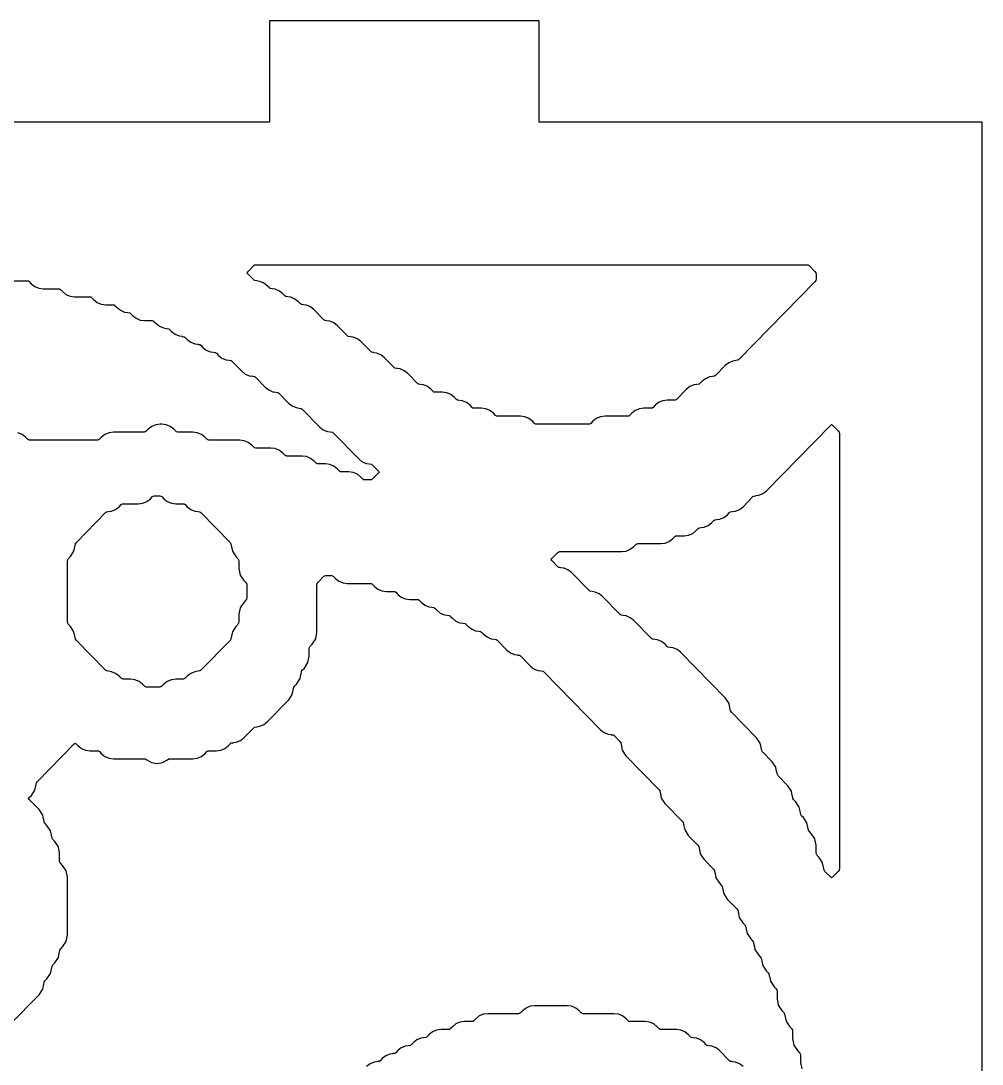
# Model space of a CAD drawing. Header units: millimetres. Extents: x 10 to 410, y 18 to 283.
# Drawn here: x 113.76 to 142.27, y 252.06 to 283 of the extents above; entities that cross this region are included whole.
import ezdxf

# ---------------------------------------------------------------- set-up
doc = ezdxf.new("R2010")
doc.units = ezdxf.units.MM
doc.layers.add('CUT', color=1, linetype='Continuous')

msp = doc.modelspace()

# ---------------------------------------------------------------- linework, layer by layer
at = {"layer": 'CUT'}
for points in [[(121.134, 157), (129.134, 157), (129.134, 160), (142.2679, 160), (142.2679, 280), (129.134, 280), (129.134, 283), (121.134, 283), (121.134, 280), (100.134, 280), (100.134, 283), (92.134, 283), (92.134, 280), (79, 280), (79, 160), (92.134, 160), (92.134, 157), (100.134, 157), (100.134, 160), (121.134, 160)], [(120.67, 275.74), (120.695, 275.7595), (120.7264, 275.7637), (137.0785, 275.7637), (137.11, 275.7595), (137.135, 275.74), (137.309, 275.5621), (137.3341, 275.5238), (137.343, 275.4789), (137.343, 275.3397), (137.3341, 275.2947), (137.309, 275.2564), (135.0537, 272.952), (135.0287, 272.9325), (134.9643, 272.9239), (134.9646, 272.9223), (134.8784, 272.9108), (134.7564, 272.8595), (134.6522, 272.778), (134.36, 272.4794), (134.335, 272.4599), (134.2706, 272.4513), (134.2708, 272.4497), (134.1846, 272.4382), (134.0627, 272.3869), (133.9584, 272.3054), (133.8975, 272.2432), (133.8725, 272.2236), (133.8081, 272.215), (133.8083, 272.2134), (133.7221, 272.2019), (133.6002, 272.1506), (133.4959, 272.0691), (133.2038, 271.7706), (133.1788, 271.751), (133.1473, 271.7468), (132.9283, 271.7468), (132.7972, 271.7293), (132.6752, 271.678), (132.571, 271.5966), (132.51, 271.5343), (132.485, 271.5147), (132.4536, 271.5105), (132.2346, 271.5105), (132.1034, 271.493), (131.9815, 271.4418), (131.8772, 271.3603), (131.8163, 271.298), (131.7913, 271.2785), (131.7598, 271.2743), (131.0783, 271.2743), (130.9472, 271.2568), (130.8252, 271.2055), (130.721, 271.124), (130.66, 271.0617), (130.635, 271.0422), (130.6036, 271.038), (129.0513, 271.038), (129.0198, 271.0422), (128.9948, 271.0617), (128.9339, 271.124), (128.8297, 271.2055), (128.7077, 271.2568), (128.5766, 271.2743), (127.8951, 271.2743), (127.8636, 271.2785), (127.8386, 271.298), (127.7777, 271.3603), (127.6734, 271.4418), (127.5515, 271.493), (127.4203, 271.5105), (127.2013, 271.5105), (127.1699, 271.5147), (127.1449, 271.5343), (127.0839, 271.5966), (126.9797, 271.678), (126.8577, 271.7293), (126.7716, 271.7408), (126.7718, 271.7424), (126.7074, 271.751), (126.6824, 271.7706), (126.6214, 271.8328), (126.5172, 271.9143), (126.3952, 271.9656), (126.2641, 271.9831), (126.0451, 271.9831), (126.0136, 271.9873), (125.9886, 272.0069), (125.9277, 272.0691), (125.8235, 272.1506), (125.7015, 272.2019), (125.6153, 272.2134), (125.6155, 272.215), (125.5511, 272.2236), (125.5261, 272.2432), (125.234, 272.5417), (125.1297, 272.6232), (125.0078, 272.6745), (124.9216, 272.686), (124.9218, 272.6876), (124.8574, 272.6962), (124.8324, 272.7157), (124.5402, 273.0143), (124.436, 273.0958), (124.314, 273.1471), (124.2278, 273.1586), (124.2281, 273.1602), (124.1637, 273.1688), (124.1387, 273.1883), (123.8465, 273.4869), (123.7422, 273.5683), (123.6203, 273.6196), (123.5341, 273.6311), (123.5343, 273.6327), (123.4699, 273.6413), (123.4449, 273.6609), (123.1527, 273.9594), (123.0485, 274.0409), (122.9265, 274.0922), (122.8404, 274.1037), (122.8406, 274.1053), (122.7762, 274.1139), (122.7512, 274.1334), (122.459, 274.432), (122.3548, 274.5135), (122.2328, 274.5648), (122.1466, 274.5763), (122.1468, 274.5779), (122.0824, 274.5865), (122.0574, 274.606), (121.9965, 274.6683), (121.8923, 274.7498), (121.7703, 274.8011), (121.6841, 274.8126), (121.6843, 274.8142), (121.62, 274.8228), (121.595, 274.8423), (121.534, 274.9046), (121.4298, 274.9861), (121.3078, 275.0373), (121.2216, 275.0489), (121.2219, 275.0505), (121.1575, 275.0591), (121.1325, 275.0786), (121.0715, 275.1409), (120.9673, 275.2223), (120.8453, 275.2736), (120.7591, 275.2851), (120.7594, 275.2867), (120.695, 275.2953), (120.67, 275.3149), (120.4891, 275.4997), (120.4693, 275.5274), (120.4891, 275.5552)], [(129.6886, 267.2336), (129.7136, 267.2532), (129.745, 267.2574), (131.5828, 267.2574), (131.7139, 267.2749), (131.8359, 267.3262), (131.9401, 267.4077), (132.0011, 267.4699), (132.0261, 267.4895), (132.0575, 267.4937), (132.739, 267.4937), (132.8701, 267.5112), (132.9921, 267.5625), (133.0963, 267.6439), (133.1573, 267.7062), (133.1823, 267.7258), (133.2137, 267.73), (133.4327, 267.73), (133.5639, 267.7475), (133.6859, 267.7988), (133.7901, 267.8802), (133.851, 267.9425), (133.876, 267.962), (133.9404, 267.9706), (133.9402, 267.9722), (134.0264, 267.9837), (134.1483, 268.035), (134.2526, 268.1165), (134.3135, 268.1788), (134.3385, 268.1983), (134.4029, 268.2069), (134.4027, 268.2085), (134.4889, 268.22), (134.6108, 268.2713), (134.7151, 268.3528), (134.776, 268.4151), (134.801, 268.4346), (134.8654, 268.4432), (134.8652, 268.4448), (134.9514, 268.4563), (135.0733, 268.5076), (135.1776, 268.5891), (135.4698, 268.8876), (135.4948, 268.9072), (135.5591, 268.9158), (135.5589, 268.9174), (135.6451, 268.9289), (135.7671, 268.9802), (135.8713, 269.0617), (137.7776, 271.0095), (137.8055, 271.0301), (137.8334, 271.0095), (138.0027, 270.8364), (138.0279, 270.7981), (138.0367, 270.7531), (138.0367, 257.8545), (138.0279, 257.8095), (138.0027, 257.7712), (137.8334, 257.5981), (137.8055, 257.5775), (137.7776, 257.5981), (137.6082, 257.7712), (137.583, 257.8095), (137.5649, 257.9021), (137.5618, 257.9015), (137.5372, 258.0271), (137.4316, 258.188), (137.3769, 258.2438), (137.3518, 258.2821), (137.343, 258.327), (137.343, 258.5471), (137.3059, 258.7359), (137.2003, 258.8968), (137.1457, 258.9526), (137.1205, 258.9909), (137.1024, 259.0836), (137.0993, 259.083), (137.0747, 259.2085), (136.9691, 259.3694), (136.9144, 259.4252), (136.8893, 259.4635), (136.8711, 259.5561), (136.8681, 259.5555), (136.8434, 259.6811), (136.7378, 259.842), (136.6832, 259.8978), (136.658, 259.9361), (136.6399, 260.0287), (136.6368, 260.0281), (136.6122, 260.1537), (136.5066, 260.3145), (136.2207, 260.6066), (136.1955, 260.6449), (136.1774, 260.7376), (136.1743, 260.737), (136.1497, 260.8625), (136.0441, 261.0234), (135.7582, 261.3155), (135.7331, 261.3538), (135.7149, 261.4464), (135.7118, 261.4458), (135.6872, 261.5714), (135.5816, 261.7323), (134.8332, 262.4969), (134.8081, 262.5352), (134.7899, 262.6279), (134.7868, 262.6273), (134.7622, 262.7528), (134.6566, 262.9137), (133.3276, 264.2717), (133.2234, 264.3531), (133.1014, 264.4044), (133.0152, 264.4159), (133.0154, 264.4175), (132.951, 264.4261), (132.926, 264.4457), (132.8651, 264.5079), (132.7609, 264.5894), (132.6389, 264.6407), (132.5527, 264.6522), (132.5529, 264.6538), (132.4885, 264.6624), (132.4635, 264.682), (131.9401, 265.2168), (131.8359, 265.2983), (131.7139, 265.3496), (131.6277, 265.3611), (131.628, 265.3627), (131.5636, 265.3713), (131.5386, 265.3908), (131.0151, 265.9257), (130.9109, 266.0072), (130.7889, 266.0584), (130.7027, 266.0699), (130.703, 266.0716), (130.6386, 266.0801), (130.6136, 266.0997), (130.0901, 266.6345), (129.9859, 266.716), (129.8639, 266.7673), (129.7778, 266.7788), (129.778, 266.7804), (129.7136, 266.789), (129.6886, 266.8086), (129.5077, 266.9934), (129.4879, 267.0211), (129.5077, 267.0488)], [(115.3833, 267.4901), (115.4085, 267.5284), (116.2763, 268.4151), (116.3013, 268.4346), (116.3657, 268.4432), (116.3655, 268.4448), (116.4516, 268.4563), (116.5736, 268.5076), (116.6778, 268.5891), (116.7388, 268.6514), (116.7638, 268.6709), (116.7952, 268.6751), (117.2455, 268.6751), (117.3766, 268.6926), (117.4986, 268.7439), (117.6028, 268.8254), (117.6638, 268.8876), (117.6888, 268.9072), (117.7202, 268.9114), (117.885, 268.9114), (117.9165, 268.9072), (117.9415, 268.8876), (118.0024, 268.8254), (118.1067, 268.7439), (118.2286, 268.6926), (118.3598, 268.6751), (118.5788, 268.6751), (118.6102, 268.6709), (118.6352, 268.6514), (118.6962, 268.5891), (118.8004, 268.5076), (118.9224, 268.4563), (119.0085, 268.4448), (119.0083, 268.4432), (119.0727, 268.4346), (119.0977, 268.4151), (119.9655, 267.5284), (119.9906, 267.4901), (120.0088, 267.3974), (120.0119, 267.398), (120.0365, 267.2725), (120.1421, 267.1116), (120.1967, 267.0558), (120.2219, 267.0175), (120.2307, 266.9725), (120.2307, 266.7525), (120.2677, 266.5636), (120.3734, 266.4028), (120.428, 266.3469), (120.4531, 266.3086), (120.462, 266.2637), (120.462, 265.8882), (120.4531, 265.8433), (120.428, 265.805), (120.3734, 265.7491), (120.2677, 265.5883), (120.2307, 265.3994), (120.2307, 265.1794), (120.2219, 265.1344), (120.1967, 265.0961), (120.1421, 265.0403), (120.0365, 264.8794), (120.0119, 264.7538), (120.0088, 264.7545), (119.9906, 264.6618), (119.9655, 264.6235), (119.0977, 263.7368), (119.0727, 263.7173), (119.0083, 263.7087), (119.0085, 263.7071), (118.9224, 263.6956), (118.8004, 263.6443), (118.6962, 263.5628), (118.6352, 263.5005), (118.6102, 263.481), (118.5788, 263.4768), (118.3598, 263.4768), (118.2286, 263.4593), (118.1067, 263.408), (118.0024, 263.3265), (117.9415, 263.2643), (117.9165, 263.2447), (117.885, 263.2405), (117.489, 263.2405), (117.4575, 263.2447), (117.4325, 263.2643), (117.3716, 263.3265), (117.2673, 263.408), (117.1454, 263.4593), (117.0142, 263.4768), (116.7952, 263.4768), (116.7638, 263.481), (116.7388, 263.5005), (116.6778, 263.5628), (116.5736, 263.6443), (116.4516, 263.6956), (116.3655, 263.7071), (116.3657, 263.7087), (116.3013, 263.7173), (116.2763, 263.7368), (115.4085, 264.6235), (115.3833, 264.6618), (115.3652, 264.7545), (115.3621, 264.7538), (115.3375, 264.8794), (115.2319, 265.0403), (115.1773, 265.0961), (115.1521, 265.1344), (115.1433, 265.1794), (115.1433, 266.9725), (115.1521, 267.0175), (115.1773, 267.0558), (115.2319, 267.1116), (115.3375, 267.2725), (115.3621, 267.398), (115.3652, 267.3974)]]:
    msp.add_lwpolyline(points, close=True, dxfattribs=at)
for points in [[(112.5786, 275.2911), (113.9538, 275.2911), (113.9853, 275.2869), (114.0103, 275.2674), (114.0712, 275.2051), (114.1755, 275.1236), (114.2974, 275.0724), (114.4286, 275.0549), (114.8788, 275.0549), (114.9103, 275.0507), (114.9353, 275.0311), (114.9962, 274.9688), (115.1005, 274.8874), (115.2224, 274.8361), (115.3536, 274.8186), (115.8038, 274.8186), (115.8353, 274.8144), (115.8603, 274.7948), (115.9212, 274.7326), (116.0254, 274.6511), (116.1474, 274.5998), (116.2785, 274.5823), (116.4975, 274.5823), (116.529, 274.5781), (116.554, 274.5585), (116.6149, 274.4963), (116.7192, 274.4148), (116.8411, 274.3635), (116.9273, 274.352), (116.9271, 274.3504), (116.9915, 274.3418), (117.0165, 274.3222), (117.0774, 274.26), (117.1817, 274.1785), (117.3036, 274.1272), (117.4348, 274.1097), (117.6538, 274.1097), (117.6852, 274.1055), (117.7102, 274.086), (117.7712, 274.0237), (117.8754, 273.9422), (117.9974, 273.8909), (118.0836, 273.8794), (118.0833, 273.8778), (118.1477, 273.8692), (118.1727, 273.8497), (118.2337, 273.7874), (118.3379, 273.7059), (118.4599, 273.6546), (118.546, 273.6431), (118.5458, 273.6415), (118.6102, 273.6329), (118.6352, 273.6134), (118.6962, 273.5511), (118.8004, 273.4696), (118.9224, 273.4183), (119.0085, 273.4068), (119.0083, 273.4052), (119.0727, 273.3966), (119.0977, 273.3771), (119.1587, 273.3148), (119.2629, 273.2334), (119.3849, 273.1821), (119.471, 273.1706), (119.4708, 273.169), (119.5352, 273.1604), (119.5602, 273.1408), (119.6211, 273.0785), (119.7254, 272.9971), (119.8473, 272.9458), (119.9335, 272.9343), (119.9333, 272.9327), (119.9977, 272.9241), (120.0227, 272.9045), (120.3149, 272.606), (120.4191, 272.5245), (120.5411, 272.4732), (120.6273, 272.4617), (120.6271, 272.4601), (120.6914, 272.4515), (120.7164, 272.432), (121.0086, 272.1334), (121.1129, 272.0519), (121.2348, 272.0006), (121.321, 271.9891), (121.3208, 271.9875), (121.3852, 271.9789), (121.4102, 271.9594), (121.7024, 271.6608), (121.8066, 271.5793), (121.9286, 271.5281), (122.0147, 271.5166), (122.0145, 271.5149), (122.0789, 271.5063), (122.1039, 271.4868), (122.6274, 270.952), (122.7316, 270.8705), (122.8536, 270.8192), (122.9397, 270.8077), (122.9395, 270.8061), (123.0039, 270.7975), (123.0289, 270.7779), (123.7836, 270.0068), (123.8878, 269.9253), (124.0098, 269.874), (124.096, 269.8625), (124.0957, 269.8609), (124.1601, 269.8523), (124.1851, 269.8328), (124.366, 269.648), (124.3858, 269.6203), (124.366, 269.5925), (124.1851, 269.4077), (124.1601, 269.3882), (124.1287, 269.384), (123.9639, 269.384), (123.9324, 269.3882), (123.9074, 269.4077), (123.8465, 269.47), (123.7422, 269.5515), (123.6203, 269.6027), (123.4891, 269.6203), (123.2701, 269.6203), (123.2387, 269.6245), (123.2137, 269.644), (123.1527, 269.7063), (123.0485, 269.7877), (122.9265, 269.839), (122.7954, 269.8565), (122.5764, 269.8565), (122.5449, 269.8607), (122.5199, 269.8803), (122.459, 269.9425), (122.3548, 270.024), (122.2328, 270.0753), (122.1017, 270.0928), (121.6514, 270.0928), (121.62, 270.097), (121.595, 270.1166), (121.534, 270.1788), (121.4298, 270.2603), (121.3078, 270.3116), (121.1767, 270.3291), (120.7264, 270.3291), (120.695, 270.3333), (120.67, 270.3529), (120.609, 270.4151), (120.5048, 270.4966), (120.3828, 270.5479), (120.2517, 270.5654), (119.3389, 270.5654), (119.3075, 270.5696), (119.2825, 270.5891), (119.2216, 270.6514), (119.1173, 270.7329), (118.9954, 270.7842), (118.8642, 270.8017), (118.414, 270.8017), (118.3825, 270.8059), (118.3575, 270.8254), (118.2966, 270.8877), (118.1923, 270.9692), (118.0704, 271.0205), (117.9392, 271.038), (117.8973, 271.038), (117.7661, 271.0205), (117.6442, 270.9692), (117.5399, 270.8877), (117.479, 270.8254), (117.454, 270.8059), (117.4225, 270.8017), (116.5098, 270.8017), (116.3786, 270.7842), (116.2567, 270.7329), (116.1524, 270.6514), (116.0915, 270.5891), (116.0665, 270.5696), (116.035, 270.5654), (114.0203, 270.5654), (113.9888, 270.5696), (113.9638, 270.5891), (113.9029, 270.6514), (113.7986, 270.7329), (113.6767, 270.7842)], [(113.4404, 253.2304), (114.3069, 254.1158), (114.4125, 254.2767), (114.4371, 254.4023), (114.4402, 254.4017), (114.4584, 254.4943), (114.4835, 254.5326), (114.5381, 254.5884), (114.6438, 254.7493), (114.6684, 254.8748), (114.6714, 254.8742), (114.6896, 254.9669), (114.7148, 255.0052), (114.7694, 255.061), (114.875, 255.2219), (114.8996, 255.3474), (114.9027, 255.3468), (114.9209, 255.4394), (114.946, 255.4777), (115.0006, 255.5336), (115.1062, 255.6944), (115.1433, 255.8833), (115.1433, 257.602), (115.1062, 257.7908), (115.0006, 257.9517), (114.946, 258.0075), (114.9209, 258.0458), (114.912, 258.0908), (114.912, 258.3108), (114.875, 258.4997), (114.7694, 258.6605), (114.7148, 258.7163), (114.6896, 258.7547), (114.6714, 258.8473), (114.6684, 258.8467), (114.6438, 258.9722), (114.5381, 259.1331), (114.4835, 259.1889), (114.4584, 259.2272), (114.4402, 259.3199), (114.4371, 259.3193), (114.4125, 259.4448), (114.3069, 259.6057), (114.0142, 259.9048), (113.9944, 259.9325), (114.0142, 259.9602), (114.0756, 260.023), (114.1813, 260.1839), (114.2059, 260.3094), (114.209, 260.3088), (114.2271, 260.4015), (114.2523, 260.4398), (115.3466, 261.558), (115.3745, 261.5786), (115.4024, 261.558), (115.4587, 261.5005), (115.5629, 261.419), (115.6849, 261.3677), (115.816, 261.3502), (116.035, 261.3502), (116.0665, 261.346), (116.0915, 261.3265), (116.1524, 261.2642), (116.2567, 261.1827), (116.3786, 261.1314), (116.5098, 261.1139), (117.4225, 261.1139), (117.454, 261.1097), (117.4947, 261.0779), (117.6398, 260.9991), (117.8026, 260.9718), (117.9655, 260.9991), (118.1106, 261.0779), (118.1513, 261.1097), (118.1827, 261.1139), (118.8642, 261.1139), (118.9954, 261.1314), (119.1173, 261.1827), (119.2216, 261.2642), (119.2825, 261.3265), (119.3075, 261.346), (119.3389, 261.3502), (119.5579, 261.3502), (119.6891, 261.3677), (119.8111, 261.419), (119.9153, 261.5005), (119.9762, 261.5628), (120.0012, 261.5823), (120.0656, 261.5909), (120.0654, 261.5925), (120.1516, 261.604), (120.2735, 261.6553), (120.3778, 261.7368), (120.67, 262.0353), (120.695, 262.0549), (120.7594, 262.0635), (120.7591, 262.0651), (120.8453, 262.0766), (120.9673, 262.1279), (121.0715, 262.2094), (121.7068, 262.8585), (121.8124, 263.0193), (121.837, 263.1449), (121.8401, 263.1443), (121.8583, 263.2369), (121.8834, 263.2752), (121.938, 263.331), (122.0436, 263.4919), (122.0683, 263.6175), (122.0713, 263.6169), (122.0895, 263.7095), (122.1147, 263.7478), (122.1693, 263.8036), (122.2749, 263.9645), (122.3119, 264.1533), (122.3119, 264.3734), (122.3207, 264.4183), (122.3459, 264.4567), (122.4005, 264.5125), (122.5061, 264.6733), (122.5432, 264.8622), (122.5432, 266.2637), (122.552, 266.3086), (122.5771, 266.3469), (122.7512, 266.5248), (122.7762, 266.5443), (122.8076, 266.5485), (122.9724, 266.5485), (123.0039, 266.5443), (123.0289, 266.5248), (123.0898, 266.4625), (123.1941, 266.381), (123.316, 266.3297), (123.4472, 266.3122), (124.1287, 266.3122), (124.1601, 266.308), (124.1851, 266.2885), (124.2461, 266.2262), (124.3503, 266.1447), (124.4723, 266.0935), (124.6034, 266.0759), (124.8224, 266.0759), (124.8539, 266.0718), (124.8789, 266.0522), (124.9398, 265.9899), (125.0441, 265.9085), (125.166, 265.8572), (125.2972, 265.8397), (125.5162, 265.8397), (125.5476, 265.8355), (125.5726, 265.8159), (125.6336, 265.7537), (125.7378, 265.6722), (125.8598, 265.6209), (125.9459, 265.6094), (125.9457, 265.6078), (126.0101, 265.5992), (126.0351, 265.5796), (126.0961, 265.5174), (126.2003, 265.4359), (126.3223, 265.3846), (126.4084, 265.3731), (126.4082, 265.3715), (126.4726, 265.3629), (126.4976, 265.3433), (126.5585, 265.2811), (126.6628, 265.1996), (126.7847, 265.1483), (126.8709, 265.1368), (126.8707, 265.1352), (126.9351, 265.1266), (126.9601, 265.1071), (127.021, 265.0448), (127.1253, 264.9633), (127.2472, 264.912), (127.3334, 264.9005), (127.3332, 264.8989), (127.3976, 264.8903), (127.4226, 264.8708), (127.4835, 264.8085), (127.5878, 264.727), (127.7097, 264.6757), (127.7959, 264.6642), (127.7957, 264.6626), (127.8601, 264.654), (127.8851, 264.6345), (128.1773, 264.3359), (128.2815, 264.2544), (128.4035, 264.2032), (128.4897, 264.1917), (128.4894, 264.19), (128.5538, 264.1815), (128.5788, 264.1619), (128.871, 263.8634), (128.9752, 263.7819), (129.0972, 263.7306), (129.1834, 263.7191), (129.1832, 263.7175), (129.2476, 263.7089), (129.2726, 263.6893), (130.9522, 261.9731), (131.0565, 261.8916), (131.1784, 261.8403), (131.2646, 261.8288), (131.2644, 261.8272), (131.3288, 261.8186), (131.3538, 261.799), (131.5278, 261.6212), (131.553, 261.5829), (131.5711, 261.4903), (131.5742, 261.4909), (131.5988, 261.3653), (131.7045, 261.2044), (132.6841, 260.2035), (132.7092, 260.1652), (132.7274, 260.0726), (132.7304, 260.0732), (132.7551, 259.9476), (132.8607, 259.7867), (133.3778, 259.2583), (133.403, 259.22), (133.4211, 259.1274), (133.4242, 259.128), (133.4488, 259.0024), (133.5544, 258.8416), (133.8403, 258.5495), (133.8654, 258.5112), (133.8836, 258.4185), (133.8867, 258.4191), (133.9113, 258.2936), (134.0169, 258.1327), (134.3028, 257.8406), (134.3279, 257.8023), (134.3461, 257.7097), (134.3492, 257.7103), (134.3738, 257.5847), (134.4794, 257.4239), (134.534, 257.368), (134.5592, 257.3297), (134.5773, 257.2371), (134.5804, 257.2377), (134.605, 257.1122), (134.7107, 256.9513), (134.9965, 256.6592), (135.0217, 256.6209), (135.0398, 256.5282), (135.0429, 256.5289), (135.0675, 256.4033), (135.1732, 256.2424), (135.2278, 256.1866), (135.2529, 256.1483), (135.2711, 256.0557), (135.2742, 256.0563), (135.2988, 255.9307), (135.4044, 255.7698), (135.459, 255.714), (135.4842, 255.6757), (135.5023, 255.5831), (135.5054, 255.5837), (135.53, 255.4581), (135.6356, 255.2973), (135.6903, 255.2415), (135.7154, 255.2032), (135.7336, 255.1105), (135.7366, 255.1111), (135.7613, 254.9856), (135.8669, 254.8247), (135.9215, 254.7689), (135.9467, 254.7306), (135.9648, 254.638), (135.9679, 254.6386), (135.9925, 254.513), (136.0981, 254.3521), (136.1528, 254.2963), (136.1779, 254.258), (136.1867, 254.213), (136.1867, 253.993), (136.2238, 253.8041), (136.3294, 253.6433), (136.384, 253.5875), (136.4092, 253.5491), (136.4273, 253.4565), (136.4304, 253.4571), (136.455, 253.3316), (136.5606, 253.1707), (136.6153, 253.1149), (136.6404, 253.0766), (136.6492, 253.0316), (136.6492, 252.8116), (136.6863, 252.6227), (136.7919, 252.4618), (136.8465, 252.406), (136.8717, 252.3677), (136.8805, 252.3227), (136.8805, 252.1027), (136.9175, 251.9138)], [(135.1776, 251.9847), (135.0733, 252.0662), (134.9514, 252.1175), (134.8652, 252.129), (134.8654, 252.1306), (134.801, 252.1392), (134.776, 252.1588), (134.4838, 252.4573), (134.3796, 252.5388), (134.2576, 252.5901), (134.1714, 252.6016), (134.1717, 252.6032), (134.1073, 252.6118), (134.0823, 252.6313), (134.0213, 252.6936), (133.9171, 252.7751), (133.7951, 252.8264), (133.709, 252.8379), (133.7092, 252.8395), (133.6448, 252.8481), (133.6198, 252.8676), (133.5588, 252.9299), (133.4546, 253.0114), (133.3326, 253.0627), (133.2015, 253.0802), (132.7513, 253.0802), (132.7198, 253.0844), (132.6948, 253.1039), (132.6339, 253.1662), (132.5296, 253.2477), (132.4077, 253.299), (132.2765, 253.3165), (131.8263, 253.3165), (131.7948, 253.3207), (131.7698, 253.3402), (131.7089, 253.4025), (131.6046, 253.4839), (131.4827, 253.5352), (131.3515, 253.5527), (130.4388, 253.5527), (130.4073, 253.5569), (130.3823, 253.5765), (130.3214, 253.6388), (130.2172, 253.7202), (130.0952, 253.7715), (129.964, 253.789), (128.9971, 253.789), (128.866, 253.7715), (128.744, 253.7202), (128.6398, 253.6388), (128.5788, 253.5765), (128.5538, 253.5569), (128.5224, 253.5527), (127.6096, 253.5527), (127.4785, 253.5352), (127.3565, 253.4839), (127.2523, 253.4025), (127.1913, 253.3402), (127.1663, 253.3207), (127.1349, 253.3165), (126.9159, 253.3165), (126.7847, 253.299), (126.6628, 253.2477), (126.5585, 253.1662), (126.4976, 253.1039), (126.4726, 253.0844), (126.4411, 253.0802), (126.2221, 253.0802), (126.091, 253.0627), (125.969, 253.0114), (125.8648, 252.9299), (125.8039, 252.8676), (125.7789, 252.8481), (125.7145, 252.8395), (125.7147, 252.8379), (125.6285, 252.8264), (125.5065, 252.7751), (125.4023, 252.6936), (125.3414, 252.6313), (125.3164, 252.6118), (125.252, 252.6032), (125.2522, 252.6016), (125.166, 252.5901), (125.0441, 252.5388), (124.9398, 252.4573), (124.8789, 252.3951), (124.8539, 252.3755), (124.7895, 252.3669), (124.7897, 252.3653), (124.7035, 252.3538), (124.5816, 252.3025), (124.4773, 252.221), (124.4164, 252.1588), (124.3914, 252.1392), (124.327, 252.1306), (124.3272, 252.129), (124.241, 252.1175), (124.1191, 252.0662), (124.0148, 251.9847)]]:
    msp.add_lwpolyline(points, dxfattribs=at)

doc.saveas('drawing.dxf')
